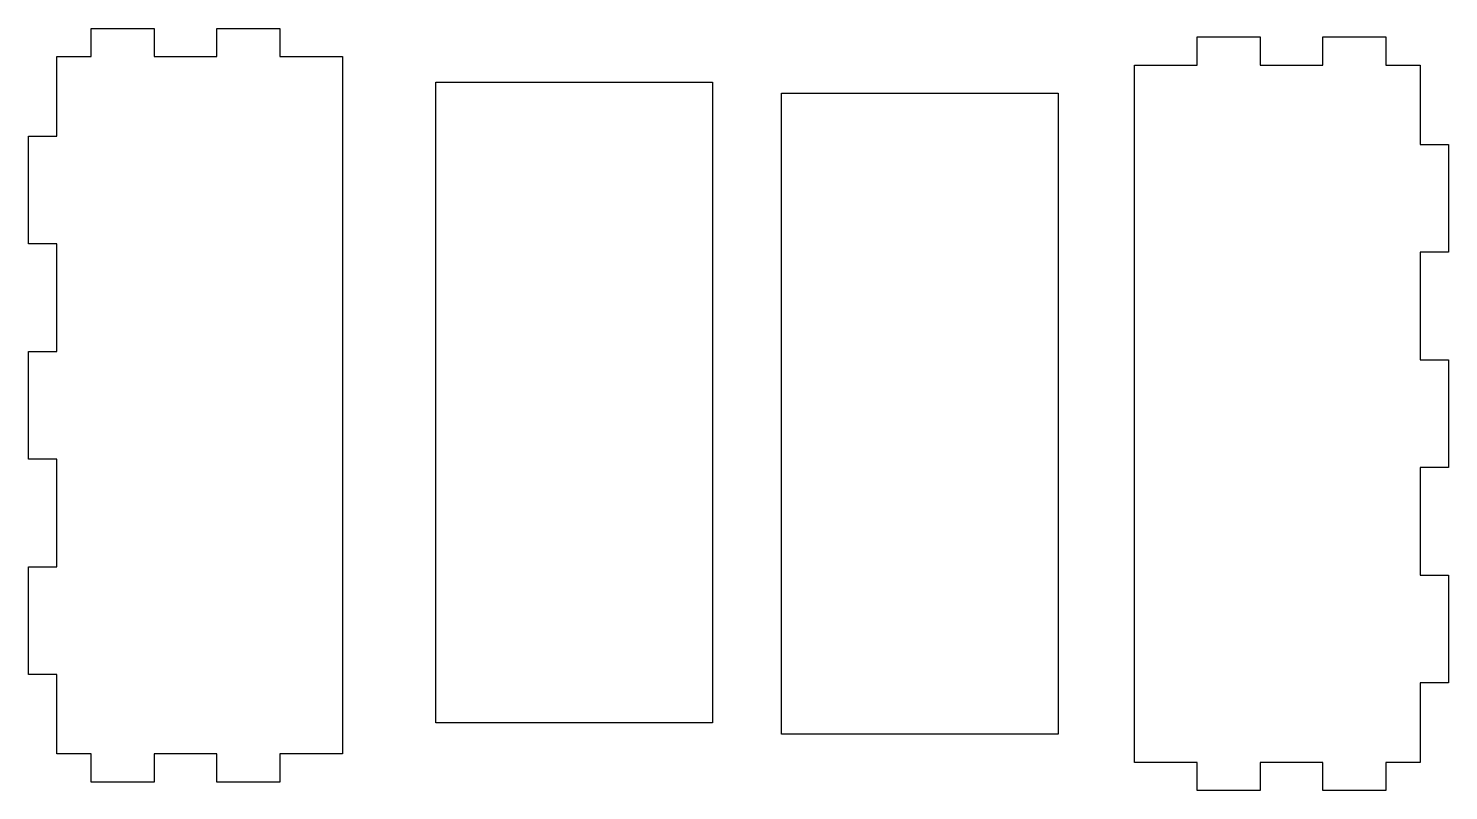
# Model space of a CAD drawing. Extents: x 5 to 457, y 145 to 387.
import ezdxf

# ---------------------------------------------------------------- set-up
doc = ezdxf.new("R2010")
doc.units = 0
doc.layers.get('0').update_dxf_attribs({"linetype": 'CONTINUOUS'})

msp = doc.modelspace()

# ---------------------------------------------------------------- linework, layer by layer
at = {"color": 3}
for points in [[(14.326966, 156.45827), (14.326966, 181.743986), (5.326954, 181.743986), (5.326954, 216.0297), (14.326966, 216.0297), (14.326966, 250.315413), (5.326954, 250.315413), (5.326954, 284.601126), (14.326966, 284.601126), (14.326966, 318.886843), (5.326954, 318.886843), (5.326954, 353.172557), (14.326966, 353.172557), (14.326966, 378.458271), (25.326965, 378.458271), (25.326965, 387.458271), (45.326951, 387.458271), (45.326951, 378.458271), (65.326964, 378.458271), (65.326964, 387.458271), (85.32695, 387.458271), (85.32695, 378.458271), (105.326963, 378.458271), (105.326963, 156.45827), (85.32695, 156.45827), (85.32695, 147.458272), (65.326964, 147.458272), (65.326964, 156.45827), (45.326951, 156.45827), (45.326951, 147.458272), (25.326965, 147.458272), (25.326965, 156.45827)], [(448.396201, 153.788643), (437.396202, 153.788643), (437.396202, 144.788645), (417.396189, 144.788645), (417.396189, 153.788643), (397.396203, 153.788643), (397.396203, 144.788645), (377.39619, 144.788645), (377.39619, 153.788643), (357.396203, 153.788643), (357.396203, 375.788643), (377.39619, 375.788643), (377.39619, 384.788644), (397.396203, 384.788644), (397.396203, 375.788643), (417.396189, 375.788643), (417.396189, 384.788644), (437.396202, 384.788644), (437.396202, 375.788643), (448.396201, 375.788643), (448.396201, 350.50293), (457.396189, 350.50293), (457.396189, 316.217215), (448.396201, 316.217215), (448.396201, 281.931499), (457.396189, 281.931499), (457.396189, 247.645786), (448.396201, 247.645786), (448.396201, 213.360072), (457.396189, 213.360072), (457.396189, 179.074359), (448.396201, 179.074359)], [(135.062307, 166.348146), (135.062307, 370.348146), (223.062295, 370.348146), (223.062295, 166.348146)], [(333.083588, 162.788643), (245.083595, 162.788643), (245.083595, 366.788643), (333.083588, 366.788643)]]:
    msp.add_lwpolyline(points, close=True, dxfattribs=at)

doc.saveas('drawing.dxf')
